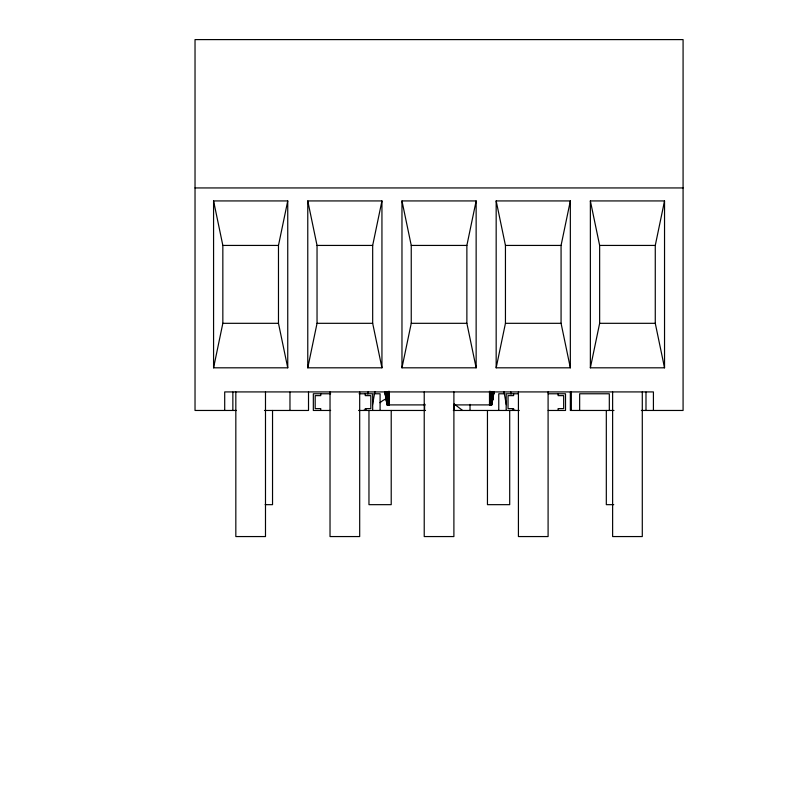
<?xml version="1.0" encoding="UTF-8"?>
<svg xmlns="http://www.w3.org/2000/svg" width="792" height="792" viewBox="0 0 792 792"><rect width="100%" height="100%" fill="white"/><g stroke="black" fill="none" stroke-linecap="round" stroke-linejoin="round"><path stroke-width="1.19" d="M489.852 404.9L490.228 391.307M490.535 404.9L491.555 392.149M490.842 404.9L492.178 392.149M492.703 392.149L491.119 404.9L492.713 392.149M367.825 394.02L368.132 391.832M374.893 391.634L372.557 404.663M491.347 404.9L493.178 392.149M491.763 404.9L493.98 392.149L491.782 404.9L453.648 404.9M213.573 367.815L222.839 323.314L222.839 245.431L213.573 200.93L287.743 200.93L287.743 367.815L213.573 367.815L213.573 200.93M287.743 367.815L278.477 323.314L278.477 245.431L287.743 200.93M307.771 367.815L317.038 323.314L317.038 245.431L307.771 200.93L381.942 200.93L381.942 367.815L307.771 367.815L307.771 200.93M381.942 367.815L372.676 323.314L372.676 245.431L381.942 200.93M401.97 367.815L411.246 323.314L411.246 245.431L401.97 200.93L476.14 200.93L476.14 367.815L401.97 367.815L401.97 200.93M476.14 367.815L466.874 323.314L466.874 245.431L476.14 200.93M496.168 367.815L505.445 323.314L505.445 245.431L496.168 200.93L570.339 200.93L570.339 367.815L496.168 367.815L496.168 200.93M570.339 367.815L561.073 323.314L561.073 245.431L570.339 200.93M590.367 367.815L599.643 323.314L599.643 245.431L590.367 200.93L664.538 200.93L664.538 367.815L590.367 367.815L590.367 200.93M664.538 367.815L655.271 323.314L655.271 245.431L664.538 200.93M379.992 402.712L382.744 400.603A67.013 67.013 0 0 1 386.852 398.416M366.488 409.939L363.241 410.464M195.03 187.942L683.08 187.942M222.839 245.431L278.477 245.431M317.038 245.431L372.676 245.431M411.246 245.431L466.874 245.431M505.445 245.431L561.073 245.431M599.643 245.431L655.271 245.431M222.839 323.314L278.477 323.314M317.038 323.314L372.676 323.314M411.246 323.314L466.874 323.314M505.445 323.314L561.073 323.314M599.643 323.314L655.271 323.314M330.64 393.772L313.335 393.772L313.335 410.464L330.64 410.464M359.073 393.772L372.676 393.772L372.676 410.464M373.903 393.772L380.091 393.772L380.091 410.464M504.95 393.772L498.762 393.772L498.762 410.464M518.542 393.772L506.187 393.772L506.187 410.464M548.212 393.772L565.518 393.772L565.518 410.464L548.212 410.464M387.1 404.9L384.872 392.149L387.07 404.9L425.215 404.9M236.501 410.464L195.03 410.464L195.03 39.6L683.08 39.6L683.08 410.464L641.342 410.464M264.449 410.464L308.514 410.464L308.514 392.109M358.578 410.464L425.522 410.464M453.331 410.464L519.285 410.464M613.978 410.464L570.339 410.464L570.339 392.109M265.122 504.662L272.537 504.662L272.537 410.464M613.731 504.662L606.316 504.662L606.316 410.464M515.622 410.464L512.365 409.939M454.341 404.128L462.607 410.464M506.296 404.663L503.959 391.634M385.041 392.149L387.179 404.9M385.318 392.149L387.318 404.9M385.684 392.149L387.506 404.9M510.731 391.832L511.028 394.02M386.149 392.149L387.743 404.9M386.694 392.149L388.011 404.9M387.298 392.149L388.318 404.9M387.961 392.149L388.654 404.9M388.625 391.307L389.001 404.9M653.42 410.464L653.42 391.921L224.7 391.921L224.7 410.464M645.995 392.109L645.995 410.464M642.292 391.921L642.292 536.56L612.622 536.56L612.622 391.921M609.315 410.464L609.315 393.772L579.655 393.772L579.655 410.464M571.339 391.634L571.339 410.464M558.103 393.772L558.103 395.634L563.666 395.634L563.666 408.613L558.103 408.613L558.103 410.464M548.094 391.921L548.094 536.56L518.423 536.56L518.423 391.921M513.602 393.772L513.602 395.634L508.038 395.634L508.038 408.613L513.602 408.613L513.602 410.464M509.702 410.464L509.702 504.662L487.456 504.662L487.456 410.464M489.496 391.307L489.496 404.9M470.022 404.346L470.022 410.464M454.262 403.89L454.262 410.464M453.895 391.921L453.895 536.56L424.225 536.56L424.225 391.921M424.591 403.89L424.591 410.464M391.218 410.464L391.218 504.662L368.963 504.662L368.963 410.464M389.357 391.307L389.357 404.9M365.251 393.772L365.251 395.634L370.814 395.634L370.814 408.613L365.251 408.613L365.251 410.464M359.687 391.921L359.687 536.56L330.026 536.56L330.026 391.921M320.75 393.772L320.75 395.634L315.186 395.634L315.186 408.613L320.75 408.613L320.75 410.464M289.971 392.109L289.971 410.464M265.488 391.921L265.488 536.56L235.828 536.56L235.828 391.921M232.858 392.109L232.858 410.464M490.901 392.149L490.198 404.9L490.901 392.149M493.545 392.149L491.535 404.9L493.555 392.149M493.812 392.149L491.674 404.9L493.822 392.149"/></g></svg>
